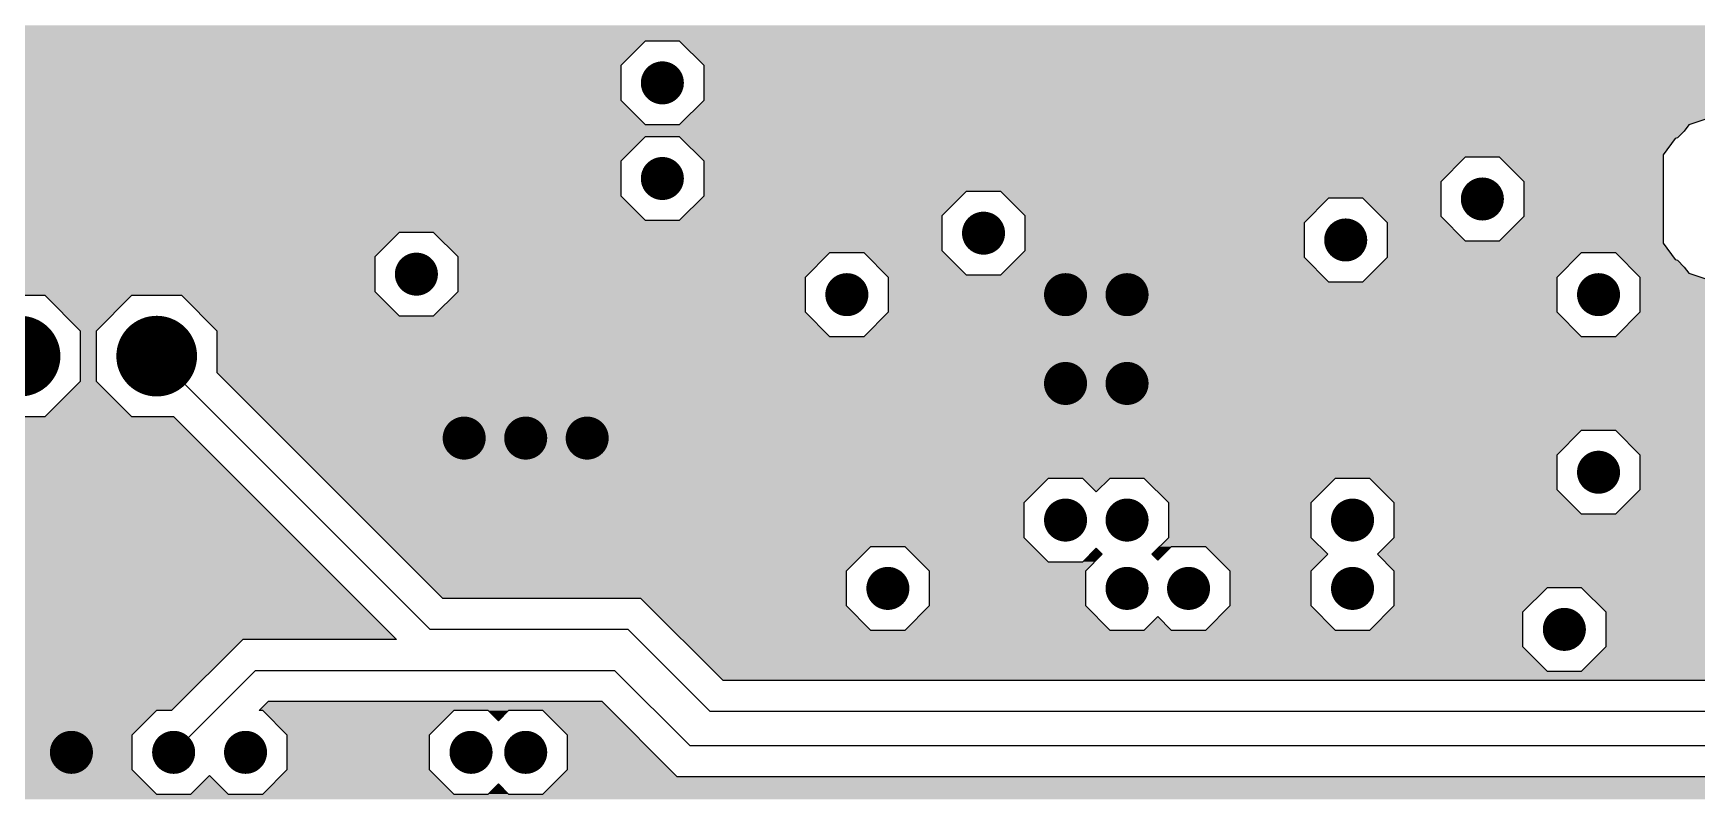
# Model space of a CAD drawing. Extents: x 295 to 953, y 10 to 290.
# Drawn here: x 579.9 to 630.9, y 189.7 to 213.1 of the extents above; entities that cross this region are included whole.
import ezdxf

# ---------------------------------------------------------------- set-up
doc = ezdxf.new("R2010")
doc.units = 0
doc.header["$LTSCALE"] = 5
doc.header["$MEASUREMENT"] = 0
doc.layers.get('0').update_dxf_attribs({"linetype": 'CONTINUOUS', "lineweight": 25})
doc.layers.add('L2-INT1_GBR', color=7, linetype='CONTINUOUS')

msp = doc.modelspace()

# ---------------------------------------------------------------- linework, layer by layer
for points, const_width in [([(598.816, 211.568, 1), (599.476, 211.568, 1)], 0.66), ([(598.816, 208.635, 1), (599.476, 208.635, 1)], 0.66), ([(623.962, 208.006, 1), (624.622, 208.006, 1)], 0.66), ([(608.665, 206.958, 1), (609.325, 206.958, 1)], 0.66), ([(619.771, 206.749, 1), (620.431, 206.749, 1)], 0.66), ([(591.273, 205.701, 1), (591.933, 205.701, 1)], 0.66), ([(604.474, 205.072, 1), (605.134, 205.072, 1)], 0.66), ([(611.18, 205.072, 1), (611.84, 205.072, 1)], 0.66), ([(613.066, 205.072, 1), (613.726, 205.072, 1)], 0.66), ([(627.525, 205.072, 1), (628.185, 205.072, 1)], 0.66), ([(578.83, 203.186, 1), (580.067, 203.186, 1)], 1.238), ([(583.021, 203.186, 1), (584.258, 203.186, 1)], 1.238), ([(611.18, 202.348, 1), (611.84, 202.348, 1)], 0.66), ([(613.066, 202.348, 1), (613.726, 202.348, 1)], 0.66), ([(592.739, 200.672, 1), (593.399, 200.672, 1)], 0.66), ([(594.625, 200.672, 1), (595.285, 200.672, 1)], 0.66), ([(596.511, 200.672, 1), (597.171, 200.672, 1)], 0.66), ([(627.525, 199.624, 1), (628.185, 199.624, 1)], 0.66), ([(611.18, 198.157, 1), (611.84, 198.157, 1)], 0.66), ([(613.066, 198.157, 1), (613.726, 198.157, 1)], 0.66), ([(619.981, 198.157, 1), (620.641, 198.157, 1)], 0.66), ([(605.732, 196.061, 1), (606.392, 196.061, 1)], 0.66), ([(613.066, 196.061, 1), (613.726, 196.061, 1)], 0.66), ([(614.952, 196.061, 1), (615.612, 196.061, 1)], 0.66), ([(619.981, 196.061, 1), (620.641, 196.061, 1)], 0.66), ([(626.477, 194.804, 1), (627.137, 194.804, 1)], 0.66), ([(580.694, 191.032, 1), (581.354, 191.032, 1)], 0.66), ([(583.829, 191.032, 1), (584.489, 191.032, 1)], 0.66), ([(586.034, 191.032, 1), (586.694, 191.032, 1)], 0.66), ([(592.949, 191.032, 1), (593.609, 191.032, 1)], 0.66), ([(594.625, 191.032, 1), (595.285, 191.032, 1)], 0.66)]:
    msp.add_lwpolyline(points, format="xyb", close=True, dxfattribs=dict(const_width=const_width))
at = {"layer": 'L2-INT1_GBR'}
for p, q in [((598.617, 212.847), (597.868, 212.098)), ((599.676, 212.847), (598.617, 212.847)), ((600.425, 212.098), (599.676, 212.847)), ((597.868, 212.098), (597.868, 211.039)), ((600.425, 211.039), (600.425, 212.098)), ((597.868, 211.039), (598.617, 210.289)), ((599.676, 210.289), (600.425, 211.039)), ((598.617, 210.289), (599.676, 210.289)), ((630.622, 210.28), (630.485, 210.091)), ((631.208, 210.471), (630.622, 210.28)), ((598.617, 209.913), (597.868, 209.164)), ((599.676, 209.913), (598.617, 209.913)), ((600.425, 209.164), (599.676, 209.913)), ((630.203, 209.86), (629.84, 209.362)), ((630.279, 209.885), (630.203, 209.86)), ((630.485, 210.091), (630.279, 209.885)), ((597.868, 209.164), (597.868, 208.105)), ((600.425, 208.105), (600.425, 209.164)), ((623.763, 209.285), (623.014, 208.535)), ((624.822, 209.285), (623.763, 209.285)), ((625.571, 208.535), (624.822, 209.285)), ((629.84, 209.362), (629.84, 206.65)), ((608.466, 208.237), (607.717, 207.488)), ((609.525, 208.237), (608.466, 208.237)), ((610.274, 207.488), (609.525, 208.237)), ((623.014, 208.535), (623.014, 207.476)), ((625.571, 207.476), (625.571, 208.535)), ((597.868, 208.105), (598.617, 207.356)), ((599.676, 207.356), (600.425, 208.105)), ((619.572, 208.027), (618.823, 207.278)), ((620.631, 208.027), (619.572, 208.027)), ((621.38, 207.278), (620.631, 208.027)), ((598.617, 207.356), (599.676, 207.356)), ((607.717, 207.488), (607.717, 206.428)), ((610.274, 206.428), (610.274, 207.488)), ((618.823, 207.278), (618.823, 206.219)), ((621.38, 206.219), (621.38, 207.278)), ((623.014, 207.476), (623.763, 206.727)), ((624.822, 206.727), (625.571, 207.476)), ((591.073, 206.98), (590.324, 206.23)), ((592.132, 206.98), (591.073, 206.98)), ((592.881, 206.23), (592.132, 206.98)), ((623.763, 206.727), (624.822, 206.727)), ((629.84, 206.65), (630.203, 206.151)), ((590.324, 206.23), (590.324, 205.171)), ((592.881, 205.171), (592.881, 206.23)), ((604.275, 206.351), (603.526, 205.602)), ((605.334, 206.351), (604.275, 206.351)), ((606.083, 205.602), (605.334, 206.351)), ((607.717, 206.428), (608.466, 205.679)), ((609.525, 205.679), (610.274, 206.428)), ((618.823, 206.219), (619.572, 205.47)), ((620.631, 205.47), (621.38, 206.219)), ((627.325, 206.351), (626.576, 205.602)), ((628.384, 206.351), (627.325, 206.351)), ((629.133, 205.602), (628.384, 206.351)), ((630.203, 206.151), (630.279, 206.126)), ((630.279, 206.126), (630.485, 205.92)), ((603.526, 205.602), (603.526, 204.542)), ((606.083, 204.542), (606.083, 205.602)), ((608.466, 205.679), (609.525, 205.679)), ((626.576, 205.602), (626.576, 204.542)), ((629.133, 204.542), (629.133, 205.602)), ((630.485, 205.92), (630.622, 205.732)), ((630.622, 205.732), (631.208, 205.541)), ((590.324, 205.171), (591.073, 204.422)), ((592.132, 204.422), (592.881, 205.171)), ((619.572, 205.47), (620.631, 205.47)), ((580.218, 205.042), (578.68, 205.042)), ((581.305, 203.955), (580.218, 205.042)), ((582.871, 205.042), (581.783, 203.955)), ((584.409, 205.042), (582.871, 205.042)), ((585.496, 203.955), (584.409, 205.042)), ((591.073, 204.422), (592.132, 204.422)), ((603.526, 204.542), (604.275, 203.793)), ((605.334, 203.793), (606.083, 204.542)), ((626.576, 204.542), (627.325, 203.793)), ((628.384, 203.793), (629.133, 204.542)), ((581.305, 202.417), (581.305, 203.955)), ((581.783, 203.955), (581.783, 202.417)), ((585.496, 202.671), (585.496, 203.955)), ((604.275, 203.793), (605.334, 203.793)), ((627.325, 203.793), (628.384, 203.793)), ((583.64, 203.186), (592.022, 194.804)), ((592.414, 195.753), (585.496, 202.671)), ((580.218, 201.33), (581.305, 202.417)), ((581.783, 202.417), (582.871, 201.33)), ((578.68, 201.33), (580.218, 201.33)), ((582.871, 201.33), (584.155, 201.33)), ((584.155, 201.33), (590.989, 194.496)), ((627.325, 200.903), (626.576, 200.153)), ((628.384, 200.903), (627.325, 200.903)), ((629.133, 200.153), (628.384, 200.903)), ((626.576, 200.153), (626.576, 199.094)), ((629.133, 199.094), (629.133, 200.153)), ((610.98, 199.436), (610.231, 198.687)), ((612.039, 199.436), (610.98, 199.436)), ((612.454, 199.023), (612.039, 199.436)), ((612.866, 199.436), (612.454, 199.023)), ((613.925, 199.436), (612.866, 199.436)), ((614.675, 198.687), (613.925, 199.436)), ((619.781, 199.436), (619.032, 198.687)), ((620.841, 199.436), (619.781, 199.436)), ((621.59, 198.687), (620.841, 199.436)), ((626.576, 199.094), (627.325, 198.345)), ((628.384, 198.345), (629.133, 199.094)), ((610.231, 198.687), (610.231, 197.627)), ((614.675, 197.627), (614.675, 198.687)), ((619.032, 198.687), (619.032, 197.627)), ((621.59, 197.627), (621.59, 198.687)), ((627.325, 198.345), (628.384, 198.345)), ((610.231, 197.627), (610.98, 196.878)), ((614.156, 197.109), (614.675, 197.627)), ((619.032, 197.627), (619.55, 197.109)), ((621.072, 197.109), (621.59, 197.627)), ((605.532, 197.34), (604.783, 196.591)), ((606.591, 197.34), (605.532, 197.34)), ((607.34, 196.591), (606.591, 197.34)), ((612.039, 196.878), (612.454, 197.291)), ((612.635, 197.109), (612.117, 196.591)), ((612.454, 197.291), (612.635, 197.109)), ((614.34, 196.928), (614.156, 197.109)), ((614.752, 197.34), (614.34, 196.928)), ((615.811, 197.34), (614.752, 197.34)), ((616.56, 196.591), (615.811, 197.34)), ((619.55, 197.109), (619.032, 196.591)), ((621.59, 196.591), (621.072, 197.109)), ((604.783, 196.591), (604.783, 195.532)), ((607.34, 195.532), (607.34, 196.591)), ((610.98, 196.878), (612.039, 196.878)), ((612.117, 196.591), (612.117, 195.532)), ((616.56, 195.532), (616.56, 196.591)), ((619.032, 196.591), (619.032, 195.532)), ((621.59, 195.532), (621.59, 196.591)), ((626.277, 196.083), (625.528, 195.334)), ((627.337, 196.083), (626.277, 196.083)), ((628.086, 195.334), (627.337, 196.083)), ((598.491, 195.753), (592.414, 195.753)), ((601.006, 193.238), (598.491, 195.753)), ((604.783, 195.532), (605.532, 194.783)), ((606.591, 194.783), (607.34, 195.532)), ((612.117, 195.532), (612.866, 194.783)), ((615.811, 194.783), (616.56, 195.532)), ((619.032, 195.532), (619.781, 194.783)), ((620.841, 194.783), (621.59, 195.532)), ((613.925, 194.783), (614.34, 195.195)), ((614.34, 195.195), (614.752, 194.783)), ((625.528, 195.334), (625.528, 194.275)), ((628.086, 194.275), (628.086, 195.334)), ((586.281, 194.496), (584.097, 192.311)), ((590.989, 194.496), (586.281, 194.496)), ((598.099, 194.804), (592.022, 194.804)), ((598.099, 194.804), (600.613, 192.29)), ((605.532, 194.783), (606.591, 194.783)), ((612.866, 194.783), (613.925, 194.783)), ((614.752, 194.783), (615.811, 194.783)), ((619.781, 194.783), (620.841, 194.783)), ((625.528, 194.275), (626.277, 193.525)), ((627.337, 193.525), (628.086, 194.275)), ((584.159, 191.032), (586.674, 193.547)), ((586.674, 193.547), (597.68, 193.547)), ((599.985, 191.242), (597.68, 193.547)), ((626.277, 193.525), (627.337, 193.525)), ((640.035, 193.238), (601.006, 193.238)), ((586.78, 192.311), (587.067, 192.598)), ((587.067, 192.598), (597.287, 192.598)), ((597.287, 192.598), (599.592, 190.293)), ((583.63, 192.311), (582.881, 191.562)), ((584.097, 192.311), (583.63, 192.311)), ((586.893, 192.311), (586.78, 192.311)), ((587.643, 191.562), (586.893, 192.311)), ((592.749, 192.311), (592, 191.562)), ((593.809, 192.311), (592.749, 192.311)), ((594.117, 192.002), (593.809, 192.311)), ((594.426, 192.311), (594.117, 192.002)), ((595.485, 192.311), (594.426, 192.311)), ((596.234, 191.562), (595.485, 192.311)), ((640.428, 192.29), (600.613, 192.29)), ((582.881, 191.562), (582.881, 190.503)), ((587.643, 190.503), (587.643, 191.562)), ((592, 191.562), (592, 190.503)), ((596.234, 190.503), (596.234, 191.562)), ((599.985, 191.242), (643.99, 191.242)), ((582.881, 190.503), (583.63, 189.754)), ((584.689, 189.754), (585.262, 190.326)), ((585.262, 190.326), (585.834, 189.754)), ((586.893, 189.754), (587.643, 190.503)), ((592, 190.503), (592.749, 189.754)), ((595.485, 189.754), (596.234, 190.503)), ((599.592, 190.293), (644.383, 190.293)), ((593.809, 189.754), (594.117, 190.062)), ((594.117, 190.062), (594.426, 189.754)), ((583.63, 189.754), (584.689, 189.754)), ((585.834, 189.754), (586.893, 189.754)), ((592.749, 189.754), (593.809, 189.754)), ((594.426, 189.754), (595.485, 189.754))]:
    msp.add_line(p, q, dxfattribs=at)
for points in [[(536.602, 212.847), (536.116, 213.334), (675.365, 212.847), (675.136, 213.334)], [(536.722, 212.727), (536.602, 212.847), (598.496, 212.727), (598.617, 212.847)], [(536.602, 212.847), (536.602, 212.847), (598.617, 212.847), (599.676, 212.847)], [(536.722, 212.098), (536.722, 212.727), (597.868, 212.098), (598.496, 212.727)], [(599.721, 212.802), (599.676, 212.847), (675.386, 212.802), (675.365, 212.847)], [(600.224, 212.299), (599.721, 212.802), (675.688, 212.299), (675.386, 212.802)], [(600.425, 212.098), (600.224, 212.299), (675.837, 212.098), (675.688, 212.299)], [(536.722, 211.667), (536.722, 212.098), (597.868, 211.667), (597.868, 212.098)], [(600.425, 211.827), (600.425, 212.098), (676.038, 211.827), (675.837, 212.098)], [(600.425, 211.392), (600.425, 211.827), (676.431, 211.392), (676.038, 211.827)], [(536.093, 211.039), (536.722, 211.667), (597.868, 211.039), (597.868, 211.667)], [(600.425, 211.039), (600.425, 211.392), (676.822, 211.039), (676.431, 211.392)], [(525.129, 210.327), (524.611, 210.845), (598.579, 210.327), (598.061, 210.845)], [(528.233, 210.845), (528.305, 210.918), (598.061, 210.845), (597.988, 210.918)], [(535.973, 210.918), (536.093, 211.039), (597.988, 210.918), (597.868, 211.039)], [(600.036, 210.649), (600.386, 210.999), (677.338, 210.649), (676.866, 210.999)], [(600.386, 210.999), (600.425, 211.039), (676.866, 210.999), (676.822, 211.039)], [(525.129, 210.289), (525.129, 210.327), (598.617, 210.289), (598.579, 210.327)], [(525.129, 210.28), (525.129, 210.289), (630.622, 210.28), (630.652, 210.289)], [(525.129, 210.289), (525.129, 210.289), (599.676, 210.289), (598.617, 210.289)], [(525.129, 210.091), (525.129, 210.28), (630.485, 210.091), (630.622, 210.28)], [(599.676, 210.289), (599.858, 210.471), (630.652, 210.289), (631.208, 210.471)], [(599.858, 210.471), (600.036, 210.649), (677.635, 210.471), (677.338, 210.649)], [(525.129, 209.913), (525.129, 210.091), (630.307, 209.913), (630.485, 210.091)], [(525.129, 209.164), (525.129, 209.913), (597.868, 209.164), (598.617, 209.913)], [(525.129, 209.913), (525.129, 209.913), (598.617, 209.913), (599.676, 209.913)], [(599.704, 209.885), (599.676, 209.913), (630.279, 209.885), (630.307, 209.913)], [(599.729, 209.86), (599.704, 209.885), (630.203, 209.86), (630.279, 209.885)], [(600.227, 209.362), (599.729, 209.86), (629.84, 209.362), (630.203, 209.86)], [(525.129, 208.79), (525.129, 209.164), (597.868, 208.79), (597.868, 209.164)], [(600.305, 209.285), (600.227, 209.362), (629.84, 209.285), (629.84, 209.362)], [(600.425, 209.164), (600.305, 209.285), (623.642, 209.164), (623.763, 209.285)], [(600.305, 209.285), (600.305, 209.285), (623.763, 209.285), (624.822, 209.285)], [(600.425, 208.535), (600.425, 209.164), (623.014, 208.535), (623.642, 209.164)], [(625.571, 208.535), (624.822, 209.285), (629.84, 208.535), (629.84, 209.285)], [(524.995, 208.656), (525.129, 208.79), (597.868, 208.656), (597.868, 208.79)], [(572.986, 208.105), (572.435, 208.656), (597.868, 208.105), (597.868, 208.656)], [(600.425, 208.237), (600.425, 208.535), (623.014, 208.237), (623.014, 208.535)], [(600.425, 208.105), (600.425, 208.237), (608.334, 208.105), (608.466, 208.237)], [(600.425, 208.237), (600.425, 208.237), (608.466, 208.237), (609.525, 208.237)], [(609.734, 208.027), (609.525, 208.237), (623.014, 208.027), (623.014, 208.237)], [(625.571, 207.476), (625.571, 208.535), (629.84, 207.476), (629.84, 208.535)], [(573.184, 207.907), (572.986, 208.105), (598.066, 207.907), (597.868, 208.105)], [(573.184, 207.356), (573.184, 207.907), (598.617, 207.356), (598.066, 207.907)], [(599.808, 207.488), (600.425, 208.105), (607.717, 207.488), (608.334, 208.105)], [(610.274, 207.488), (609.734, 208.027), (619.032, 207.488), (619.572, 208.027)], [(609.734, 208.027), (609.734, 208.027), (619.572, 208.027), (620.631, 208.027)], [(621.182, 207.476), (620.631, 208.027), (623.014, 207.476), (623.014, 208.027)], [(573.184, 206.98), (573.184, 207.356), (607.717, 206.98), (607.717, 207.356)], [(599.676, 207.356), (599.808, 207.488), (607.717, 207.356), (607.717, 207.488)], [(610.274, 207.278), (610.274, 207.488), (618.823, 207.278), (619.032, 207.488)], [(610.274, 206.428), (610.274, 207.278), (618.823, 206.428), (618.823, 207.278)], [(621.38, 207.278), (621.182, 207.476), (623.212, 207.278), (623.014, 207.476)], [(621.38, 206.727), (621.38, 207.278), (623.763, 206.727), (623.212, 207.278)], [(624.822, 206.727), (625.571, 207.476), (629.84, 206.727), (629.84, 207.476)], [(572.567, 206.23), (573.184, 206.848), (590.324, 206.23), (590.941, 206.848)], [(573.184, 206.848), (573.184, 206.98), (590.941, 206.848), (591.073, 206.98)], [(573.184, 206.98), (573.184, 206.98), (591.073, 206.98), (592.132, 206.98)], [(592.683, 206.428), (592.132, 206.98), (607.717, 206.428), (607.717, 206.98)], [(621.38, 206.65), (621.38, 206.727), (629.84, 206.65), (629.84, 206.727)], [(621.38, 206.351), (621.38, 206.65), (630.057, 206.351), (629.84, 206.65)], [(529.32, 205.646), (529.32, 206.098), (590.324, 205.646), (590.324, 206.098)], [(572.435, 206.098), (572.567, 206.23), (590.324, 206.098), (590.324, 206.23)], [(592.761, 206.351), (592.683, 206.428), (607.794, 206.351), (607.717, 206.428)], [(592.881, 206.23), (592.761, 206.351), (604.154, 206.23), (604.275, 206.351)], [(592.761, 206.351), (592.761, 206.351), (604.275, 206.351), (605.334, 206.351)], [(592.881, 205.602), (592.881, 206.23), (603.526, 205.602), (604.154, 206.23)], [(606.005, 205.679), (605.334, 206.351), (608.466, 205.679), (607.794, 206.351)], [(609.525, 205.679), (610.064, 206.219), (619.362, 205.679), (618.823, 206.219)], [(610.064, 206.219), (610.274, 206.428), (618.823, 206.219), (618.823, 206.428)], [(620.841, 205.679), (621.38, 206.219), (626.654, 205.679), (627.193, 206.219)], [(621.38, 206.219), (621.38, 206.351), (627.193, 206.219), (627.325, 206.351)], [(621.38, 206.351), (621.38, 206.351), (627.325, 206.351), (628.384, 206.351)], [(628.584, 206.151), (628.384, 206.351), (630.203, 206.151), (630.057, 206.351)], [(628.609, 206.126), (628.584, 206.151), (630.279, 206.126), (630.203, 206.151)], [(628.815, 205.92), (628.609, 206.126), (630.485, 205.92), (630.279, 206.126)], [(528.845, 205.171), (529.32, 205.646), (590.324, 205.171), (590.324, 205.646)], [(592.881, 205.171), (592.881, 205.602), (603.526, 205.171), (603.526, 205.602)], [(606.083, 205.602), (606.005, 205.679), (619.44, 205.602), (619.362, 205.679)], [(606.083, 205.47), (606.083, 205.602), (619.572, 205.47), (619.44, 205.602)], [(620.631, 205.47), (620.763, 205.602), (626.576, 205.47), (626.576, 205.602)], [(620.763, 205.602), (620.841, 205.679), (626.576, 205.602), (626.654, 205.679)], [(629.003, 205.732), (628.815, 205.92), (630.622, 205.732), (630.485, 205.92)], [(629.133, 205.602), (629.003, 205.732), (631.021, 205.602), (630.622, 205.732)], [(629.133, 205.541), (629.133, 205.602), (631.208, 205.541), (631.021, 205.602)], [(528.716, 205.042), (528.845, 205.171), (590.453, 205.042), (590.324, 205.171)], [(592.253, 204.542), (592.881, 205.171), (603.526, 204.542), (603.526, 205.171)], [(606.083, 204.542), (606.083, 205.47), (626.576, 204.542), (626.576, 205.47)], [(629.133, 204.542), (629.133, 205.541), (665.904, 204.542), (666.902, 205.541)], [(576.027, 205.042), (576.027, 205.042), (578.68, 205.042), (580.218, 205.042)], [(581.305, 203.955), (580.218, 205.042), (581.783, 203.955), (582.871, 205.042)], [(580.218, 205.042), (580.218, 205.042), (582.871, 205.042), (584.409, 205.042)], [(585.029, 204.422), (584.409, 205.042), (591.073, 204.422), (590.453, 205.042)], [(585.496, 203.955), (585.029, 204.422), (604.113, 203.955), (603.646, 204.422)], [(592.132, 204.422), (592.253, 204.542), (603.646, 204.422), (603.526, 204.542)], [(605.334, 203.793), (606.083, 204.542), (627.325, 203.793), (626.576, 204.542)], [(628.384, 203.793), (629.133, 204.542), (665.155, 203.793), (665.904, 204.542)], [(581.305, 202.417), (581.305, 203.955), (581.783, 202.417), (581.783, 203.955)], [(585.496, 203.793), (585.496, 203.955), (604.275, 203.793), (604.113, 203.955)], [(585.496, 202.671), (585.496, 203.793), (664.033, 202.671), (665.155, 203.793)], [(585.496, 203.793), (585.496, 203.793), (628.384, 203.793), (627.325, 203.793)], [(585.798, 202.369), (585.496, 202.671), (663.731, 202.369), (664.033, 202.671)], [(580.218, 201.33), (581.305, 202.417), (582.871, 201.33), (581.783, 202.417)], [(586.547, 201.62), (585.798, 202.369), (642.921, 201.62), (643.67, 202.369)], [(585.798, 202.369), (585.798, 202.369), (643.67, 202.369), (644.729, 202.369)], [(587.265, 200.903), (586.547, 201.62), (642.921, 200.903), (642.921, 201.62)], [(529.32, 200.898), (528.888, 201.33), (584.587, 200.898), (584.155, 201.33)], [(528.888, 201.33), (528.888, 201.33), (580.188, 201.33), (578.68, 201.33)], [(580.209, 201.33), (580.218, 201.33), (584.155, 201.33), (582.871, 201.33)], [(529.32, 199.36), (529.32, 200.898), (586.125, 199.36), (584.587, 200.898)], [(588.014, 200.153), (587.265, 200.903), (626.576, 200.153), (627.325, 200.903)], [(587.265, 200.903), (587.265, 200.903), (627.325, 200.903), (628.384, 200.903)], [(628.726, 200.561), (628.384, 200.903), (642.921, 200.561), (642.921, 200.903)], [(629.133, 200.153), (628.726, 200.561), (643.328, 200.153), (642.921, 200.561)], [(588.732, 199.436), (588.014, 200.153), (626.576, 199.436), (626.576, 200.153)], [(629.133, 199.812), (629.133, 200.153), (643.67, 199.812), (643.328, 200.153)], [(629.133, 199.094), (629.133, 199.812), (660.455, 199.094), (661.173, 199.812)], [(528.767, 198.807), (529.32, 199.36), (586.677, 198.807), (586.125, 199.36)], [(589.481, 198.687), (588.732, 199.436), (610.231, 198.687), (610.98, 199.436)], [(588.732, 199.436), (588.732, 199.436), (610.98, 199.436), (612.039, 199.436)], [(612.039, 199.436), (612.039, 199.436), (612.866, 199.436), (613.925, 199.436)], [(612.454, 199.023), (612.039, 199.436), (612.454, 199.023), (612.866, 199.436)], [(614.675, 198.687), (613.925, 199.436), (619.032, 198.687), (619.781, 199.436)], [(613.925, 199.436), (613.925, 199.436), (619.781, 199.436), (620.841, 199.436)], [(621.182, 199.094), (620.841, 199.436), (626.576, 199.094), (626.576, 199.436)], [(621.59, 198.687), (621.182, 199.094), (626.984, 198.687), (626.576, 199.094)], [(628.384, 198.345), (629.133, 199.094), (659.706, 198.345), (660.455, 199.094)], [(575.07, 198.058), (574.321, 198.807), (587.426, 198.058), (586.677, 198.807)], [(590.54, 197.627), (589.481, 198.687), (610.231, 197.627), (610.231, 198.687)], [(614.675, 197.627), (614.675, 198.687), (619.032, 197.627), (619.032, 198.687)], [(621.59, 198.345), (621.59, 198.687), (627.325, 198.345), (626.984, 198.687)], [(575.07, 196.999), (575.07, 198.058), (588.486, 196.999), (587.426, 198.058)], [(621.59, 197.627), (621.59, 198.345), (658.989, 197.627), (659.706, 198.345)], [(621.59, 198.345), (621.59, 198.345), (627.337, 198.345), (627.325, 198.345)], [(590.827, 197.34), (590.54, 197.627), (610.518, 197.34), (610.231, 197.627)], [(614.387, 197.34), (614.675, 197.627), (619.319, 197.34), (619.032, 197.627)], [(621.072, 197.109), (621.59, 197.627), (658.471, 197.109), (658.989, 197.627)], [(574.321, 196.25), (575.07, 196.999), (589.235, 196.25), (588.486, 196.999)], [(591.576, 196.591), (590.827, 197.34), (604.783, 196.591), (605.532, 197.34)], [(590.827, 197.34), (590.827, 197.34), (605.532, 197.34), (606.591, 197.34)], [(607.053, 196.878), (606.591, 197.34), (610.98, 196.878), (610.518, 197.34)], [(612.039, 196.878), (612.271, 197.109), (612.404, 196.878), (612.635, 197.109)], [(612.271, 197.109), (612.454, 197.291), (612.635, 197.109), (612.454, 197.291)], [(614.156, 197.109), (614.387, 197.34), (614.521, 197.109), (614.752, 197.34)], [(614.34, 196.928), (614.156, 197.109), (614.34, 196.928), (614.521, 197.109)], [(614.387, 197.34), (614.387, 197.34), (614.752, 197.34), (615.811, 197.34)], [(616.042, 197.109), (615.811, 197.34), (619.55, 197.109), (619.319, 197.34)], [(616.56, 196.591), (616.042, 197.109), (619.032, 196.591), (619.55, 197.109)], [(621.59, 196.591), (621.072, 197.109), (657.952, 196.591), (658.471, 197.109)], [(592.414, 195.753), (591.576, 196.591), (604.783, 195.753), (604.783, 196.591)], [(607.34, 196.591), (607.053, 196.878), (612.117, 196.591), (612.404, 196.878)], [(607.34, 195.532), (607.34, 196.591), (612.117, 195.532), (612.117, 196.591)], [(616.56, 195.532), (616.56, 196.591), (619.032, 195.532), (619.032, 196.591)], [(621.59, 196.083), (621.59, 196.591), (657.444, 196.083), (657.952, 196.591)], [(524.611, 195.698), (525.129, 196.217), (589.786, 195.698), (589.268, 196.217)], [(525.129, 196.217), (525.129, 196.25), (589.268, 196.217), (589.235, 196.25)], [(621.59, 195.532), (621.59, 196.083), (625.726, 195.532), (626.277, 196.083)], [(621.59, 196.083), (621.59, 196.083), (626.277, 196.083), (627.337, 196.083)], [(628.086, 195.334), (627.337, 196.083), (636.425, 195.334), (637.174, 196.083)], [(627.337, 196.083), (627.337, 196.083), (637.174, 196.083), (638.233, 196.083)], [(529.32, 194.611), (528.233, 195.698), (590.873, 194.611), (589.786, 195.698)], [(598.712, 195.532), (598.491, 195.753), (604.783, 195.532), (604.783, 195.753)], [(599.462, 194.783), (598.712, 195.532), (605.532, 194.783), (604.783, 195.532)], [(606.591, 194.783), (607.34, 195.532), (612.866, 194.783), (612.117, 195.532)], [(615.811, 194.783), (616.56, 195.532), (619.781, 194.783), (619.032, 195.532)], [(621.392, 195.334), (621.59, 195.532), (625.528, 195.334), (625.726, 195.532)], [(613.925, 194.783), (614.34, 195.195), (614.752, 194.783), (614.34, 195.195)], [(620.841, 194.783), (621.392, 195.334), (625.528, 194.783), (625.528, 195.334)], [(628.086, 194.275), (628.086, 195.334), (636.425, 194.275), (636.425, 195.334)], [(529.32, 194.496), (529.32, 194.611), (590.989, 194.496), (590.873, 194.611)], [(529.32, 193.073), (529.32, 194.496), (584.859, 193.073), (586.281, 194.496)], [(529.32, 194.496), (529.32, 194.496), (586.281, 194.496), (590.989, 194.496)], [(599.97, 194.275), (599.462, 194.783), (625.528, 194.275), (625.528, 194.783)], [(600.719, 193.525), (599.97, 194.275), (626.277, 193.525), (625.528, 194.275)], [(627.337, 193.525), (628.086, 194.275), (637.174, 193.525), (636.425, 194.275)], [(601.006, 193.238), (600.719, 193.525), (640.035, 193.238), (640.322, 193.525)], [(528.558, 192.311), (529.32, 193.073), (584.097, 192.311), (584.859, 193.073)], [(586.78, 192.311), (587.067, 192.598), (597.574, 192.311), (597.287, 192.598)], [(587.067, 192.598), (587.067, 192.598), (588.779, 192.598), (587.067, 192.598)], [(525.035, 191.562), (524.611, 191.986), (582.881, 191.562), (583.305, 191.986)], [(528.233, 191.986), (528.558, 192.311), (583.305, 191.986), (583.63, 192.311)], [(528.558, 192.311), (528.558, 192.311), (583.63, 192.311), (584.097, 192.311)], [(586.893, 192.311), (586.893, 192.311), (592.749, 192.311), (593.809, 192.311)], [(587.643, 191.562), (586.893, 192.311), (592, 191.562), (592.749, 192.311)], [(594.117, 192.003), (593.809, 192.311), (594.117, 192.003), (594.426, 192.311)], [(593.809, 192.311), (593.809, 192.311), (594.426, 192.311), (595.485, 192.311)], [(596.234, 191.562), (595.485, 192.311), (598.323, 191.562), (597.574, 192.311)], [(525.129, 191.468), (525.035, 191.562), (582.881, 191.468), (582.881, 191.562)], [(525.129, 190.503), (525.129, 191.468), (582.881, 190.503), (582.881, 191.468)], [(587.643, 190.503), (587.643, 191.562), (592, 190.503), (592, 191.562)], [(596.234, 190.503), (596.234, 191.562), (599.382, 190.503), (598.323, 191.562)], [(525.129, 189.93), (525.129, 190.503), (583.453, 189.93), (582.881, 190.503)], [(584.689, 189.754), (585.262, 190.326), (585.834, 189.754), (585.262, 190.326)], [(586.893, 189.754), (587.643, 190.503), (592.749, 189.754), (592, 190.503)], [(595.485, 189.754), (596.025, 190.293), (667.229, 189.754), (667.229, 190.293)], [(596.025, 190.293), (596.234, 190.503), (599.592, 190.293), (599.382, 190.503)], [(524.953, 189.754), (525.129, 189.93), (583.63, 189.754), (583.453, 189.93)], [(593.809, 189.754), (594.117, 190.062), (594.426, 189.754), (594.117, 190.062)], [(524.786, 189.587), (524.953, 189.754), (667.229, 189.587), (667.229, 189.754)]]:
    msp.add_solid(points, dxfattribs=at)

doc.saveas('drawing.dxf')
